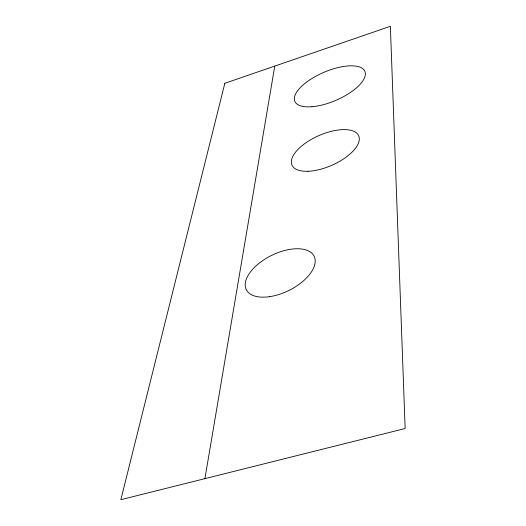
<?xml version="1.0" encoding="UTF-8"?>
<svg xmlns="http://www.w3.org/2000/svg" width="526" height="526" viewBox="0 0 526 526"><rect width="100%" height="100%" fill="white"/><g stroke="black" fill="none" stroke-linecap="round" stroke-linejoin="round"><path stroke-width="0.79" d="M204.91 478.653L274.769 66.092M224.832 83.279L120.849 499.7L405.151 428.512L390.364 26.3L224.832 83.279M269.66 296.657A37.813 19.547 -26.2 0 0 314.37 256.787A37.813 19.547 -26.2 0 0 256.563 265.387A37.813 19.547 -26.2 0 0 269.66 296.657M308.052 171.272A36.439 16.207 -23.7 0 0 359.317 139.088A36.439 16.207 -23.7 0 0 308.598 141.001A36.439 16.207 -23.7 0 0 308.052 171.272M311.951 106.725A38.102 15.234 -23.2 0 0 365.379 73.969A38.102 15.234 -23.2 0 0 312.227 78.328A38.102 15.234 -23.2 0 0 311.951 106.725"/></g></svg>
